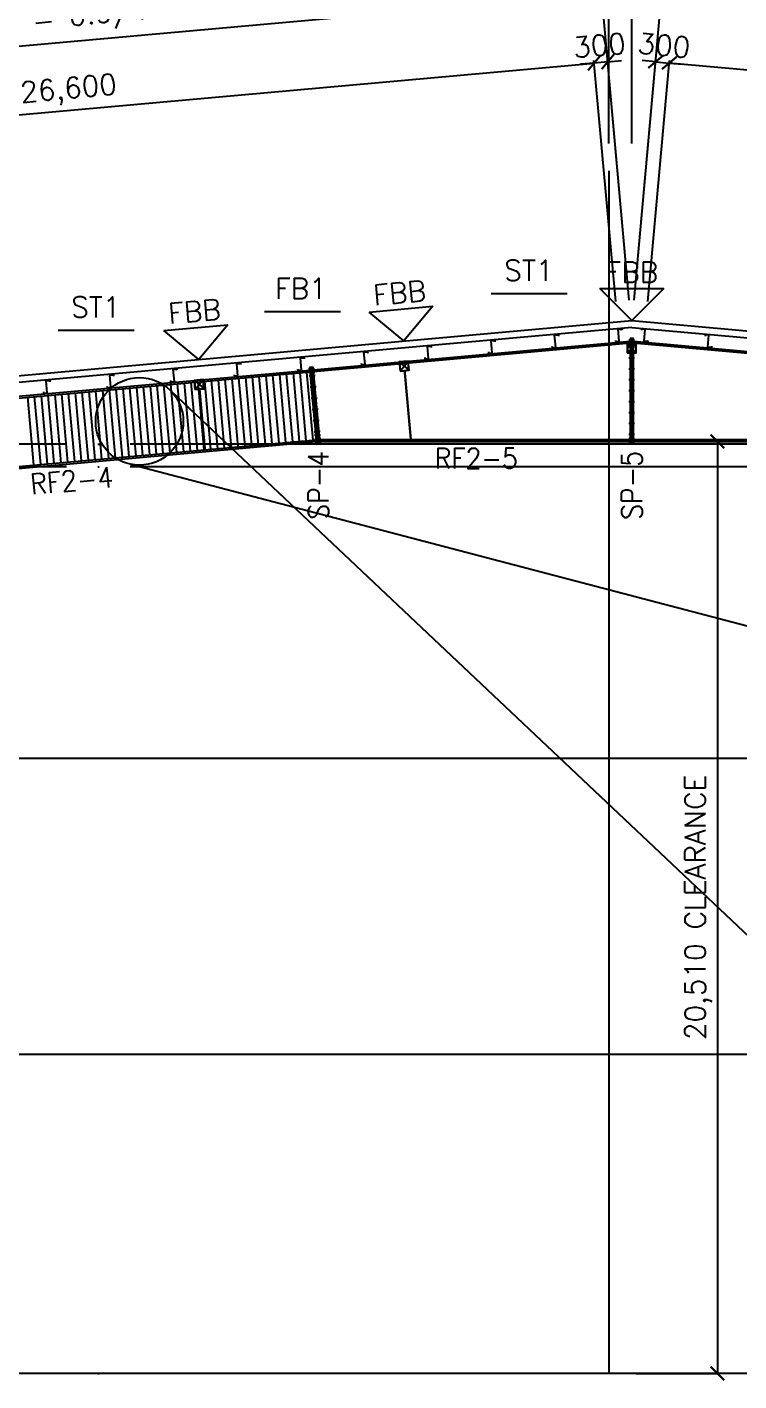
# Model space of a CAD drawing. Header units: metres. Extents: x -297536 to 1852864, y -630451 to -422551.
# Drawn here: x 1768700 to 1784315, y -482524 to -452803 of the extents above; entities that cross this region are included whole.
import ezdxf
from ezdxf.enums import TextEntityAlignment as Align

# ---------------------------------------------------------------- set-up
doc = ezdxf.new("R2010")
doc.units = ezdxf.units.M
doc.header["$LTSCALE"] = 700
for name, pattern in [('CEN', [62, 60, -1, 0, -1]), ('CENTER', [50.8, 31.75, -6.35, 6.35, -6.35]), ('CONTIN', [0])]:
    doc.linetypes.add(name, pattern=pattern)
for name, color, linetype in [('1', 1, 'CENTER'), ('10', 10, 'CONTIN'), ('3', 3, 'CONTIN'), ('beam', 7, 'Continuous'), ('bl', 3, 'Continuous'), ('CEN', 152, 'CEN'), ('DIM', 7, 'Continuous'), ('HID', 251, 'Continuous'), ('TEX', 3, 'Continuous')]:
    doc.layers.add(name, color=color, linetype=linetype)
doc.styles.add('HGTXT', font='romans.shx', dxfattribs={"bigfont": 'WHGTXT.shx'})
doc.styles.add('SIMPLEX', font='SIMPLEX')
doc.styles.add('WHGTXT', font='romans.shx', dxfattribs={"bigfont": 'WHGTXT.shx'})
doc.dimstyles.new('KJ', dxfattribs={"dimscale": 700, "dimtxt": 1.5, "dimasz": 1, "dimexe": 0.18, "dimexo": 2, "dimgap": 0.5, "dimtad": 1, "dimdec": 0, "dimzin": 0, "dimdsep": 46, "dimlunit": 6, "dimtxsty": 'HGTXT', "dimblk": 'ARCHTICK', "dimcen": 0.09, "dimclrt": 3, "dimadec": 0, "dimazin": 0, "dimtfac": 1, "dimtdec": 0, "dimtix": 1, "dimtmove": 0, "dimatfit": 0, "dimldrblk": 'OBLIQUE', "dimfxl": 1, "dimtolj": 1, "dimtzin": 0, "dimarcsym": 0})

# ---------------------------------------------------------------- blocks, each defined once
blk = doc.blocks.new('_ArchTick')
at = {"color": 0, "linetype": 'ByBlock', "const_width": 0.15}
blk.add_lwpolyline([(-0.5, -0.5), (0.5, 0.5)], dxfattribs=at)
blk = doc.blocks.new('*D598')
at = {"layer": 'Defpoints', "color": 0, "transparency": 16777216}
for p in [(1781464, -448458), (1781464, -455958), (1809964, -455958)]:
    blk.add_point(p, dxfattribs=at)
at = {"layer": 'DIM', "color": 0, "lineweight": -2, "transparency": 16777216}
for p, q in [((1781464, -455358), (1781464, -448404)), ((1809964, -448458), (1781464, -448458)), ((1809964, -455358), (1809964, -448404))]:
    blk.add_line(p, q, dxfattribs=at)
at = {"layer": 'DIM', "color": 0, "lineweight": -2, "transparency": 16777216, "xscale": 300, "yscale": 300, "zscale": 300, "rotation": 180}
blk.add_blockref('_ArchTick', (1781464, -448458), dxfattribs=at)
at = {"layer": 'DIM', "color": 0, "lineweight": -2, "transparency": 16777216, "xscale": 300, "yscale": 300, "zscale": 300}
blk.add_blockref('_ArchTick', (1809964, -448458), dxfattribs=at)
at = {"layer": 'DIM', "color": 3, "transparency": 16777216, "insert": (1795714, -448040), "char_height": 450, "attachment_point": 5, "style": 'HGTXT'}
blk.add_mtext('\\A1;28,500', dxfattribs=at)
blk = doc.blocks.new('_Oblique')
at = {"color": 0, "linetype": 'ByBlock', "lineweight": -2}
blk.add_line((-0.5, -0.5), (0.5, 0.5), dxfattribs=at)
blk = doc.blocks.new('*D599')
at = {"layer": 'Defpoints', "color": 0, "transparency": 16777216}
for p in [(1753964, -448458), (1753964, -455958), (1781464, -455958)]:
    blk.add_point(p, dxfattribs=at)
at = {"layer": 'DIM', "color": 0, "lineweight": -2, "transparency": 16777216}
for p, q in [((1753964, -455358), (1753964, -448404)), ((1781464, -448458), (1753964, -448458)), ((1781464, -455358), (1781464, -448404))]:
    blk.add_line(p, q, dxfattribs=at)
at = {"layer": 'DIM', "color": 0, "lineweight": -2, "transparency": 16777216, "xscale": 300, "yscale": 300, "zscale": 300, "rotation": 180}
blk.add_blockref('_ArchTick', (1753964, -448458), dxfattribs=at)
at = {"layer": 'DIM', "color": 0, "lineweight": -2, "transparency": 16777216, "xscale": 300, "yscale": 300, "zscale": 300}
blk.add_blockref('_ArchTick', (1781464, -448458), dxfattribs=at)
at = {"layer": 'DIM', "color": 3, "transparency": 16777216, "insert": (1767714, -448040), "char_height": 450, "attachment_point": 5, "style": 'HGTXT'}
blk.add_mtext('\\A1;27,500', dxfattribs=at)
blk = doc.blocks.new('*D601')
at = {"layer": 'Defpoints', "color": 0, "transparency": 16777216}
for p in [(1753489, -446958), (1753489, -455958), (1810439, -455958)]:
    blk.add_point(p, dxfattribs=at)
at = {"layer": 'DIM', "color": 0, "lineweight": -2, "transparency": 16777216}
for p, q in [((1753489, -455358), (1753489, -446904)), ((1810439, -446958), (1753489, -446958)), ((1810439, -455358), (1810439, -446904))]:
    blk.add_line(p, q, dxfattribs=at)
at = {"layer": 'DIM', "color": 0, "lineweight": -2, "transparency": 16777216, "xscale": 300, "yscale": 300, "zscale": 300, "rotation": 180}
blk.add_blockref('_ArchTick', (1753489, -446958), dxfattribs=at)
at = {"layer": 'DIM', "color": 0, "lineweight": -2, "transparency": 16777216, "xscale": 300, "yscale": 300, "zscale": 300}
blk.add_blockref('_ArchTick', (1810439, -446958), dxfattribs=at)
at = {"layer": 'DIM', "color": 3, "transparency": 16777216, "insert": (1781964, -446540), "char_height": 450, "attachment_point": 5, "style": 'HGTXT'}
blk.add_mtext('\\A1;\\A1;56,950 OUT TO OUT OF STEEL', dxfattribs=at)
blk = doc.blocks.new('ZCOL')
for p, q in [((10.2, 0), (0, 0)), ((0, 0), (0, -25.4)), ((10.2, -2.5), (10.2, 0)), ((-10.2, -25.4), (-10.2, -22.9)), ((0, -25.4), (-10.2, -25.4))]:
    blk.add_line(p, q)
blk = doc.blocks.new('*D873')
at = {"layer": 'Defpoints', "color": 0, "transparency": 16777216}
for p in [(1781141, -453592), (1781665, -459422), (1781964, -459395)]:
    blk.add_point(p, dxfattribs=at)
at = {"layer": 'DIM', "color": 0, "lineweight": -2, "transparency": 16777216}
for p, q in [((1781910, -458798), (1781435, -453512)), ((1781141, -453592), (1780842, -453619)), ((1781612, -458825), (1781136, -453538)), ((1781439, -453565), (1781141, -453592)), ((1781439, -453565), (1781738, -453538))]:
    blk.add_line(p, q, dxfattribs=at)
at = {"layer": 'DIM', "color": 0, "lineweight": -2, "transparency": 16777216, "xscale": 300, "yscale": 300, "zscale": 300}
for p, rotation in [((1781141, -453592), 5.142764557863361), ((1781439, -453565), 185.1427645578633)]:
    blk.add_blockref('_ArchTick', p, dxfattribs=dict(at, rotation=rotation))
at = {"layer": 'DIM', "color": 3, "transparency": 16777216, "insert": (1781256, -453205), "char_height": 450, "attachment_point": 5, "rotation": 5.1428, "style": 'HGTXT'}
blk.add_mtext('\\A1;300', dxfattribs=at)
blk = doc.blocks.new('*D610')
at = {"layer": 'Defpoints', "color": 0, "transparency": 16777216}
for p in [(1781141, -453592), (1781665, -459422), (1755172, -461807)]:
    blk.add_point(p, dxfattribs=at)
at = {"layer": 'DIM', "color": 0, "lineweight": -2, "transparency": 16777216}
for p, q in [((1754648, -455977), (1781141, -453592)), ((1781612, -458825), (1781136, -453538)), ((1755119, -461209), (1754643, -455923))]:
    blk.add_line(p, q, dxfattribs=at)
at = {"layer": 'DIM', "color": 0, "lineweight": -2, "transparency": 16777216, "xscale": 300, "yscale": 300, "zscale": 300}
for p, rotation in [((1781141, -453592), 5.142764556899424), ((1754648, -455977), 185.1427645568994)]:
    blk.add_blockref('_ArchTick', p, dxfattribs=dict(at, rotation=rotation))
at = {"layer": 'DIM', "color": 3, "transparency": 16777216, "insert": (1767857, -454368), "char_height": 450, "attachment_point": 5, "rotation": 5.1428, "style": 'HGTXT'}
blk.add_mtext('\\A1;19@1,400=26,600', dxfattribs=at)
blk = doc.blocks.new('*D613')
at = {"layer": 'Defpoints', "color": 0, "transparency": 16777216}
for p in [(1781305, -452071), (1781964, -459395), (1753489, -461958)]:
    blk.add_point(p, dxfattribs=at)
at = {"layer": 'DIM', "color": 0, "lineweight": -2, "transparency": 16777216}
for p, q in [((1781910, -458798), (1781300, -452018)), ((1752830, -454634), (1781305, -452071)), ((1753435, -461361), (1752825, -454580))]:
    blk.add_line(p, q, dxfattribs=at)
at = {"layer": 'DIM', "color": 0, "lineweight": -2, "transparency": 16777216, "xscale": 300, "yscale": 300, "zscale": 300}
for p, rotation in [((1781305, -452071), 5.142764556899424), ((1752830, -454634), 185.1427645568994)]:
    blk.add_blockref('_ArchTick', p, dxfattribs=dict(at, rotation=rotation))
at = {"layer": 'DIM', "color": 3, "transparency": 16777216, "insert": (1767023, -452862), "char_height": 450, "attachment_point": 5, "rotation": 5.1428, "style": 'HGTXT'}
blk.add_mtext('\\A1;\\A1;28,590 ROOF SLOPE = 0.9/10', dxfattribs=at)
blk = doc.blocks.new('*D640')
at = {"layer": 'Defpoints', "color": 0, "transparency": 16777216}
for p in [(1782788, -453592), (1781964, -459395), (1782263, -459422)]:
    blk.add_point(p, dxfattribs=at)
at = {"layer": 'DIM', "color": 0, "lineweight": -2, "transparency": 16777216}
for p, q in [((1782018, -458798), (1782494, -453512)), ((1782489, -453565), (1782190, -453538)), ((1782317, -458825), (1782793, -453538)), ((1782489, -453565), (1782788, -453592)), ((1782788, -453592), (1783086, -453619))]:
    blk.add_line(p, q, dxfattribs=at)
at = {"layer": 'DIM', "color": 0, "lineweight": -2, "transparency": 16777216, "xscale": 300, "yscale": 300, "zscale": 300}
for p, rotation in [((1782489, -453565), 354.8572354431006), ((1782788, -453592), 174.8572354431005)]:
    blk.add_blockref('_ArchTick', p, dxfattribs=dict(at, rotation=rotation))
at = {"layer": 'DIM', "color": 3, "transparency": 16777216, "insert": (1782672, -453205), "char_height": 450, "attachment_point": 5, "rotation": 354.8572, "style": 'HGTXT'}
blk.add_mtext('\\A1;300', dxfattribs=at)
blk = doc.blocks.new('*D641')
at = {"layer": 'Defpoints', "color": 0, "transparency": 16777216}
for p in [(1782788, -453592), (1782263, -459422), (1808756, -461807)]:
    blk.add_point(p, dxfattribs=at)
at = {"layer": 'DIM', "color": 0, "lineweight": -2, "transparency": 16777216}
for p, q in [((1782317, -458825), (1782793, -453538)), ((1809281, -455977), (1782788, -453592)), ((1808810, -461209), (1809285, -455923))]:
    blk.add_line(p, q, dxfattribs=at)
at = {"layer": 'DIM', "color": 0, "lineweight": -2, "transparency": 16777216, "xscale": 300, "yscale": 300, "zscale": 300}
for p, rotation in [((1782788, -453592), 174.8572354431005), ((1809281, -455977), 354.8572354431006)]:
    blk.add_blockref('_ArchTick', p, dxfattribs=dict(at, rotation=rotation))
at = {"layer": 'DIM', "color": 3, "transparency": 16777216, "insert": (1796072, -454368), "char_height": 450, "attachment_point": 5, "rotation": 354.8572, "style": 'HGTXT'}
blk.add_mtext('\\A1;19@1,400=26,600', dxfattribs=at)
blk = doc.blocks.new('*D644')
at = {"layer": 'Defpoints', "color": 0, "transparency": 16777216}
for p in [(1782623, -452071), (1781964, -459395), (1810439, -461958)]:
    blk.add_point(p, dxfattribs=at)
at = {"layer": 'DIM', "color": 0, "lineweight": -2, "transparency": 16777216}
for p, q in [((1782018, -458798), (1782628, -452018)), ((1811098, -454634), (1782623, -452071)), ((1810493, -461361), (1811103, -454580))]:
    blk.add_line(p, q, dxfattribs=at)
at = {"layer": 'DIM', "color": 0, "lineweight": -2, "transparency": 16777216, "xscale": 300, "yscale": 300, "zscale": 300}
for p, rotation in [((1782623, -452071), 174.8572354431005), ((1811098, -454634), 354.8572354431006)]:
    blk.add_blockref('_ArchTick', p, dxfattribs=dict(at, rotation=rotation))
at = {"layer": 'DIM', "color": 3, "transparency": 16777216, "insert": (1796905, -452862), "char_height": 450, "attachment_point": 5, "rotation": 354.8572, "style": 'HGTXT'}
blk.add_mtext('\\A1;\\A1;28,590 ROOF SLOPE = 0.9/10', dxfattribs=at)
blk = doc.blocks.new('MARKER')
at = {"color": 3}
for p, q in [((584.404724, 584.404724), (-584.40472, 584.404724)), ((-584.40472, 584.404724), (0, 0)), ((0, 0), (584.404724, 584.404724))]:
    blk.add_line(p, q, dxfattribs=at)
blk = doc.blocks.new('*D876')
at = {"layer": 'Defpoints', "color": 0, "transparency": 16777216}
for p in [(1781464, -461899), (1781464, -482358), (1783843, -482358)]:
    blk.add_point(p, dxfattribs=at)
at = {"layer": 'DIM', "color": 0, "lineweight": -2, "transparency": 16777216}
for p, q in [((1782064, -461899), (1783897, -461899)), ((1783843, -461899), (1783843, -482358)), ((1782064, -482358), (1783897, -482358))]:
    blk.add_line(p, q, dxfattribs=at)
at = {"layer": 'DIM', "color": 0, "lineweight": -2, "transparency": 16777216, "xscale": 300, "yscale": 300, "zscale": 300}
for p, rotation in [((1783843, -461899), 90), ((1783843, -482358), 270)]:
    blk.add_blockref('_ArchTick', p, dxfattribs=dict(at, rotation=rotation))
at = {"layer": 'DIM', "color": 3, "transparency": 16777216, "insert": (1783425, -472128), "char_height": 450, "attachment_point": 5, "rotation": 90, "style": 'HGTXT'}
blk.add_mtext('\\A1;20,510 CLEARANCE', dxfattribs=at)
blk = doc.blocks.new('*D872')
at = {"layer": 'Defpoints', "color": 0, "transparency": 16777216}
for p in [(1781964, -449958), (1781464, -455958), (1781964, -455958)]:
    blk.add_point(p, dxfattribs=at)
at = {"layer": 'DIM', "color": 0, "lineweight": -2, "transparency": 16777216}
for p, q in [((1781464, -449958), (1781164, -449958)), ((1781464, -455358), (1781464, -449904)), ((1781464, -449958), (1781964, -449958)), ((1781964, -455358), (1781964, -449904)), ((1781964, -449958), (1782264, -449958))]:
    blk.add_line(p, q, dxfattribs=at)
at = {"layer": 'DIM', "color": 0, "lineweight": -2, "transparency": 16777216, "xscale": 300, "yscale": 300, "zscale": 300}
blk.add_blockref('_ArchTick', (1781464, -449958), dxfattribs=at)
at = {"layer": 'DIM', "color": 0, "lineweight": -2, "transparency": 16777216, "xscale": 300, "yscale": 300, "zscale": 300, "rotation": 180}
blk.add_blockref('_ArchTick', (1781964, -449958), dxfattribs=at)
at = {"layer": 'DIM', "color": 3, "transparency": 16777216, "insert": (1781714, -449583), "char_height": 450, "attachment_point": 5, "style": 'HGTXT'}
blk.add_mtext('\\A1;500', dxfattribs=at)

msp = doc.modelspace()

# ---------------------------------------------------------------- linework, layer by layer
at = {"const_width": 50}
for points in [[(1781964.2, -459955.6), (1781964.2, -461748.2)], [(1776982.1, -460345.8), (1777118.4, -461860.5)], [(1772482.1, -460750.9), (1772602.1, -462083.6)]]:
    msp.add_lwpolyline(points, dxfattribs=at)
for points in [[(1771858, -460795.1), (1788333, -476362.1)], [(1770967.9, -462400), (1792582.5, -468069.1)]]:
    msp.add_lwpolyline(points)
msp.add_circle((1771164.8, -461459.9), 960.5)
at = {"layer": '1'}
for p, q in [((1774979.1, -460325.3), (1781926.1, -459700.1)), ((1774982.5, -460363.3), (1781926.1, -459738.3)), ((1782027.7, -459679.4), (1781900.7, -459679.4)), ((1782027.7, -459755.6), (1781900.7, -459755.6)), ((1781926.1, -459641.3), (1781926.1, -461955.7)), ((1782002.3, -459641.3), (1781926.1, -459641.3)), ((1781964.2, -459641.3), (1781964.2, -461955.7)), ((1782002.3, -461955.7), (1782002.3, -459641.3)), ((1782002.3, -459700.1), (1788949.2, -460325.3)), ((1782002.3, -459738.3), (1788945.8, -460363.3)), ((1782027.7, -459831.8), (1781900.7, -459831.8)), ((1782027.7, -460071.3), (1781900.7, -460071.3)), ((1764072.5, -461306.9), (1774903.2, -460332.1)), ((1764075.9, -461344.9), (1774906.6, -460370.1)), ((1775002.7, -460304.1), (1774876.2, -460315.4)), ((1774974, -460268.4), (1774898.1, -460275.2)), ((1774898.1, -460275.2), (1775049.6, -461958.9)), ((1774936, -460271.8), (1775087.6, -461955.5)), ((1775125.5, -461952.1), (1774974, -460268.4)), ((1782027.7, -460310.9), (1781900.7, -460310.9)), ((1775009.5, -460380), (1774883, -460391.3)), ((1775016.4, -460455.8), (1774889.9, -460467.2)), ((1782027.7, -460550.4), (1781900.7, -460550.4)), ((1775038.5, -460701.5), (1774912, -460712.9)), ((1775060.6, -460947.2), (1774934.1, -460958.6)), ((1782027.7, -460790), (1781900.7, -460790)), ((1775082.7, -461192.8), (1774956.2, -461204.2)), ((1782027.7, -461029.5), (1781900.7, -461029.5)), ((1775104.8, -461438.5), (1774978.3, -461449.9)), ((1782027.7, -461269.1), (1781900.7, -461269.1)), ((1782027.7, -461508.6), (1781900.7, -461508.6)), ((1775126.9, -461684.2), (1775000.4, -461695.6)), ((1775133.7, -461760.1), (1775007.3, -461771.5)), ((1775140.6, -461836), (1775014.1, -461847.4)), ((1782027.7, -461748.2), (1781900.7, -461748.2)), ((1782027.7, -461841.4), (1781900.7, -461841.4)), ((1764210.4, -462838.8), (1775041.1, -461864)), ((1764213.8, -462876.8), (1775044.5, -461902)), ((1775147.4, -461911.9), (1775020.9, -461923.2)), ((1775049.6, -461958.9), (1775125.5, -461952.1)), ((1775117.3, -461860.5), (1781926.1, -461860.5)), ((1775120.7, -461898.6), (1781926.1, -461898.6)), ((1782027.7, -461917.6), (1781900.7, -461917.6)), ((1781926.1, -461955.7), (1782002.3, -461955.7)), ((1782002.3, -461860.5), (1788811.1, -461860.5)), ((1782002.3, -461898.6), (1788807.6, -461898.6))]:
    msp.add_line(p, q, dxfattribs=at)
at = {"layer": 'beam'}
for points in [[(1781864.2, -459955.6), (1782064.2, -459955.6), (1782064.2, -459755.6), (1781864.2, -459755.6)], [(1781868.7, -459951.1), (1782059.7, -459951.1), (1782059.7, -459760.1), (1781868.7, -459760.1)], [(1776880.7, -460355), (1777079.8, -460337), (1777061.9, -460137.9), (1776862.7, -460155.8)], [(1776884.7, -460350.1), (1777075, -460333), (1777057.8, -460142.7), (1776867.6, -460159.9)], [(1772382.5, -460759.8), (1772581.7, -460741.9), (1772563.8, -460542.7), (1772364.6, -460560.6)], [(1772386.6, -460754.9), (1772576.8, -460737.8), (1772559.7, -460547.6), (1772369.5, -460564.7)]]:
    msp.add_lwpolyline(points, close=True, dxfattribs=at)
at = {"layer": 'bl'}
for p, q in [((1781964.2, -459395.4), (1753489.2, -461958.2)), ((1781964.2, -459395.4), (1810439.2, -461958.2)), ((1810439.2, -482358.2), (1753489.2, -482358.2))]:
    msp.add_line(p, q, dxfattribs=at)
at = {"layer": 'CEN'}
for p, q in [((1781464.2, -455958.2), (1781464.2, -482358.2)), ((1781868.7, -459760.1), (1782059.7, -459951.1)), ((1781868.7, -459951.1), (1782059.7, -459760.1)), ((1776867.6, -460159.9), (1777075, -460333)), ((1776884.7, -460350.1), (1777057.8, -460142.7)), ((1772369.5, -460564.7), (1772576.8, -460737.8)), ((1772386.6, -460754.9), (1772559.7, -460547.6)), ((1812964.2, -461958.2), (1745426.7, -461958.2)), ((1812964.2, -462458.2), (1745426.7, -462458.2)), ((1789128.3, -468858.2), (1745426.7, -468858.2)), ((1787586, -475358.2), (1745426.7, -475358.2)), ((1812964.2, -482358.2), (1745426.7, -482358.2))]:
    msp.add_line(p, q, dxfattribs=at)
at = {"layer": 'DIM'}
for points in [[(1781864.2, -459755.6, 0, 150, 0), (1781518.7, -459467.2, 0, 0, 0), (1780547.3, -458656.2, 0, 0, 0)], [(1776889.5, -460153.4, 0, 150, 0), (1776544, -459865, 0, 0, 0), (1775572.6, -459054, 0, 0, 0)], [(1772364.6, -460560.6, 0, 150, 0), (1772019.1, -460272.2, 0, 0, 0), (1771047.7, -459461.2, 0, 0, 0)]]:
    msp.add_lwpolyline(points, format="xyseb", dxfattribs=at)
for points in [[(1780547.3, -458656.2), (1778880.2, -458656.2)], [(1775572.6, -459054), (1773905.5, -459054)], [(1771047.7, -459461.2), (1769380.6, -459461.2)]]:
    msp.add_lwpolyline(points, dxfattribs=at)
at = {"layer": 'HID'}
for p, q in [((1771695.1, -460659.1), (1771829.6, -462153.1)), ((1771844.5, -460645.7), (1771979, -462139.6)), ((1771993.9, -460632.2), (1772128.4, -462126.2)), ((1772143.3, -460618.8), (1772277.8, -462112.8)), ((1772292.7, -460605.3), (1772427.2, -462099.3)), ((1772442.1, -460591.9), (1772576.6, -462085.9)), ((1772591.5, -460578.5), (1772726, -462072.4)), ((1772740.9, -460565), (1772875.3, -462059)), ((1772890.3, -460551.6), (1773024.7, -462045.5)), ((1773039.7, -460538.1), (1773174.1, -462032.1)), ((1773189.1, -460524.7), (1773323.5, -462018.6)), ((1773338.5, -460511.2), (1773472.9, -462005.2)), ((1773487.9, -460497.8), (1773622.3, -461991.7)), ((1773637.3, -460484.3), (1773771.7, -461978.3)), ((1773786.7, -460470.9), (1773921.1, -461964.8)), ((1773936.1, -460457.4), (1774070.5, -461951.4)), ((1774085.5, -460444), (1774219.9, -461938)), ((1774234.9, -460430.5), (1774369.3, -461924.5)), ((1774384.2, -460417.1), (1774518.7, -461911.1)), ((1774533.6, -460403.7), (1774668.1, -461897.6)), ((1774683, -460390.2), (1774817.5, -461884.2)), ((1774832.4, -460376.8), (1774966.9, -461870.7)), ((1768707.2, -460928), (1768841.7, -462422)), ((1768856.6, -460914.6), (1768991, -462408.6)), ((1769006, -460901.2), (1769140.4, -462395.1)), ((1769155.4, -460887.7), (1769289.8, -462381.7)), ((1769304.8, -460874.3), (1769439.2, -462368.2)), ((1769454.2, -460860.8), (1769588.6, -462354.8)), ((1769603.6, -460847.4), (1769738, -462341.3)), ((1769753, -460833.9), (1769887.4, -462327.9)), ((1769902.4, -460820.5), (1770036.8, -462314.4)), ((1770051.8, -460807), (1770186.2, -462301)), ((1770201.2, -460793.6), (1770335.6, -462287.6)), ((1770350.6, -460780.1), (1770485, -462274.1)), ((1770499.9, -460766.7), (1770634.4, -462260.7)), ((1770649.3, -460753.2), (1770783.8, -462247.2)), ((1770798.7, -460739.8), (1770933.2, -462233.8)), ((1770948.1, -460726.4), (1771082.6, -462220.3)), ((1771097.5, -460712.9), (1771232, -462206.9)), ((1771246.9, -460699.5), (1771381.4, -462193.4)), ((1771396.3, -460686), (1771530.8, -462180)), ((1771545.7, -460672.6), (1771680.2, -462166.5))]:
    msp.add_line(p, q, dxfattribs=at)
msp.add_lwpolyline([(1753364.2, -482358.2), (1753364.2, -461818.8), (1781964.2, -459244.8), (1810564.2, -461818.8), (1810564.2, -482358.2)], dxfattribs=at)

# ---------------------------------------------------------------- block references
at = {"layer": '10', "yscale": -10.31102399899313, "zscale": -10.31102399899313}
for p, xscale, rotation in [((1781690.6, -459702.1), -7.999999999218805, 5.142764557863372), ((1782237.8, -459702.1), 7.999999999218805, 354.8572354421366), ((1778901.8, -459953.1), -7.999999999218805, 5.142764557863372), ((1780296.2, -459827.6), -7.999999999218805, 5.142764557863372), ((1783632.1, -459827.6), 7.999999999218805, 354.8572354421366), ((1774718.7, -460329.6), -7.999999999218805, 5.142764557863372), ((1776113.1, -460204.1), -7.999999999218805, 5.142764557863372), ((1777507.5, -460078.6), -7.999999999218805, 5.142764557863372), ((1771930, -460580.6), -7.999999999218805, 5.142764557863372), ((1773324.4, -460455.1), -7.999999999218805, 5.142764557863372), ((1769141.3, -460831.6), -7.999999999218805, 5.142764557863372), ((1770535.7, -460706.1), -7.999999999218805, 5.142764557863372)]:
    msp.add_blockref('ZCOL', p, dxfattribs=dict(at, xscale=xscale, rotation=rotation))
at = {"layer": '3', "xscale": -1.199999922606255, "yscale": 1.199999922606255, "zscale": 1.199999922606255}
for p, rotation in [((1781964.2, -459244.8), 360), ((1776964.2, -459694.8), 5.142764557883756), ((1772464.2, -460099.8), 5.142764557883756)]:
    msp.add_blockref('MARKER', p, dxfattribs=dict(at, rotation=rotation))

# ---------------------------------------------------------------- texts
at = {"layer": '3', "style": 'SIMPLEX'}
msp.add_text('FBB', height=450, dxfattribs=at).set_placement((1781964.2, -458543.5), align=Align.BOTTOM_CENTER)
for p in [(1776901.3, -458996.4), (1772401.3, -459401.4)]:
    msp.add_text('FBB', height=450, rotation=5.14276, dxfattribs=at).set_placement(p, align=Align.BOTTOM_CENTER)
at = {"layer": 'TEX', "color": 3, "style": 'WHGTXT'}
for s, p in [('ST1', (1780247.3, -458506.2)), ('FB1', (1775272.6, -458904)), ('ST1', (1770747.7, -459311.2))]:
    msp.add_text(s, height=450, dxfattribs=at).set_placement(p, align=Align.BOTTOM_RIGHT)
at = {"layer": 'TEX', "color": 3, "style": 'WHGTXT', "width": 0.9}
for s, p in [('SP-4', (1775087.6, -462105.5)), ('SP-5', (1781964.2, -462108.2))]:
    msp.add_text(s, height=450, rotation=90, dxfattribs=at).set_placement(p, align=Align.MIDDLE_RIGHT)
for s, rotation, p in [('RF2-5', 359.99995, (1778552.7, -462045.7)), ('RF2-4', 5.14286, (1769658.5, -462536.5))]:
    msp.add_text(s, height=450, rotation=rotation, dxfattribs=at).set_placement(p, align=Align.TOP_CENTER)

# ---------------------------------------------------------------- dimensions: what is measured, and where the dimension line sits
at = {"layer": 'DIM'}
dim = msp.add_linear_dim(base=(1753489.2, -446958.2), p1=(1810439.2, -455958.2), p2=(1753489.2, -455958.2), text='\\A1;<> OUT TO OUT OF STEEL', dimstyle='KJ', override={"dimscale": 300, "dimtxsty": 'HGTXT', "dimldrblk": 'Oblique'}, dxfattribs=at)
dim.commit()
dim.dimension.update_dxf_attribs({"geometry": '*D601', "text_midpoint": (1781964.2, -446540.3)})
for base, p1, p2, override, picture, middle in [((1753964.2, -448458.2), (1781464.2, -455958.2), (1753964.2, -455958.2), {"dimscale": 300, "dimtxsty": 'HGTXT', "dimldrblk": 'Oblique'}, '*D599', (1767714.2, -448040.3)), ((1781464.2, -448458.2), (1809964.2, -455958.2), (1781464.2, -455958.2), {"dimscale": 300}, '*D598', (1795714.2, -448040.3)), ((1781964.2, -449958.2), (1781464.2, -455958.2), (1781964.2, -455958.2), {"dimscale": 300, "dimtxsty": 'HGTXT', "dimldrblk": 'Oblique'}, '*D872', (1781714.2, -449583.2))]:
    dim = msp.add_linear_dim(base=base, p1=p1, p2=p2, dimstyle='KJ', override=override, dxfattribs=at)
    dim.commit()
    dim.dimension.update_dxf_attribs({"geometry": picture, "text_midpoint": middle})
for base, p1, p2, angle, text, picture, middle in [((1781305, -452071.4), (1753489.2, -461958.2), (1781964.2, -459395.4), 185.14276, '\\A1;<> ROOF SLOPE = 0.9/10', '*D613', (1767023.3, -452861.9)), ((1782623.3, -452071.4), (1810439.2, -461958.2), (1781964.2, -459395.4), 354.85724, '\\A1;<> ROOF SLOPE = 0.9/10', '*D644', (1796905, -452861.9)), ((1781140.7, -453592.2), (1755172.5, -461806.7), (1781665.4, -459422.3), 185.14276, '19@1,400=<>', '*D610', (1767856.8, -454368.2)), ((1782787.7, -453592.2), (1808755.9, -461806.7), (1782263, -459422.3), 354.85724, '19@1,400=<>', '*D641', (1796071.6, -454368.2)), ((1783843.1, -482358.2), (1781464.2, -461898.6), (1781464.2, -482358.2), 90, '20,510 CLEARANCE', '*D876', (1783425.2, -472128.4))]:
    dim = msp.add_linear_dim(base=base, p1=p1, p2=p2, angle=angle, text=text, dimstyle='KJ', override={"dimscale": 300, "dimtxsty": 'HGTXT', "dimldrblk": 'Oblique'}, dxfattribs=at)
    dim.commit()
    dim.dimension.update_dxf_attribs({"geometry": picture, "text_midpoint": middle})
for base, p2, angle, picture, middle in [((1781140.7, -453592.2), (1781665.4, -459422.3), 5.14276, '*D873', (1781256.5, -453205.3)), ((1782787.7, -453592.2), (1782263, -459422.3), 174.85724, '*D640', (1782671.9, -453205.3))]:
    dim = msp.add_linear_dim(base=base, p1=(1781964.2, -459395.4), p2=p2, angle=angle, dimstyle='KJ', override={"dimscale": 300, "dimtxsty": 'HGTXT', "dimldrblk": 'Oblique'}, dxfattribs=at)
    dim.commit()
    dim.dimension.update_dxf_attribs({"geometry": picture, "text_midpoint": middle})

doc.saveas('drawing.dxf')
